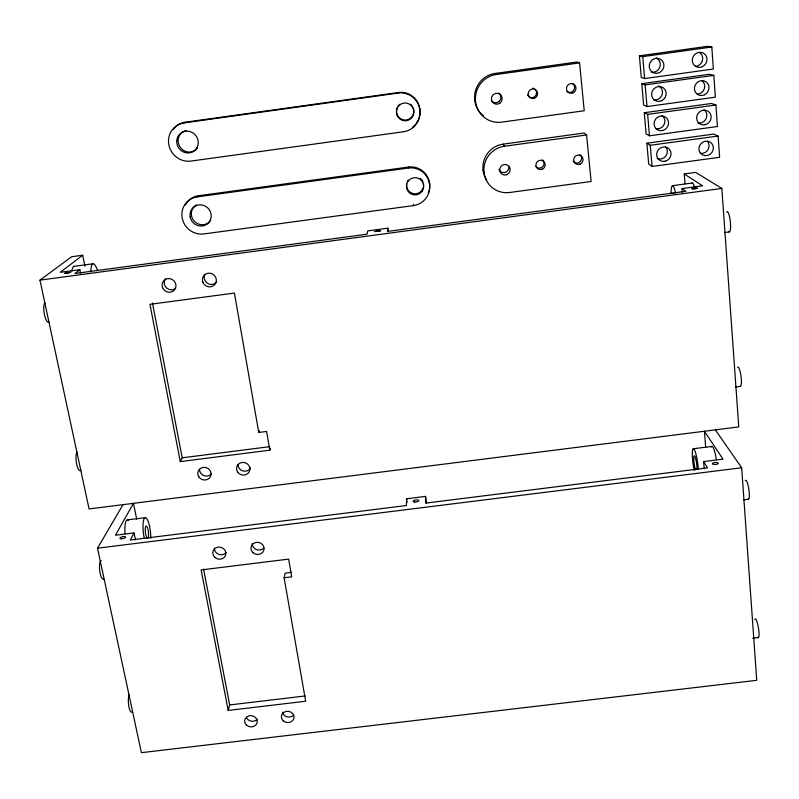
<?xml version="1.0" encoding="UTF-8"?>
<svg xmlns="http://www.w3.org/2000/svg" width="799" height="799" viewBox="0 0 799 799"><rect width="100%" height="100%" fill="white"/><g stroke="black" fill="none" stroke-linecap="round" stroke-linejoin="round"><path stroke-width="1.2" d="M429.552 188.194A18.846 18.757 -89.3 0 0 408.429 167.061L198.552 195.745L197.273 196.874A19.116 18.297 44.4 0 0 182.182 217.907A19.116 18.297 44.4 0 0 203.905 233.937L413.433 205.593L413.463 204.404M426.546 503.52L425.547 496.399L406.561 498.776L406.411 505.517L130.237 540.044L134.042 532.913L115.436 535.24L133.473 503.36L136.709 519.16M413.433 205.593A18.946 18.866 -89.3 0 0 429.612 184.269A18.946 18.866 -89.3 0 0 408.379 168.03L408.429 167.061M80.579 273.328L79.83 269.663L75.026 273.478L367.061 234.187L367.78 230.891L387.845 228.184L387.425 231.44L685.882 191.291L682.036 188.574L682.326 192.16M398.282 93.064L398.401 92.514L185.428 122.177L184.05 122.896A19.595 18.677 53.6 0 0 168.789 144.579A19.595 18.677 53.6 0 0 190.881 161.088L403.495 131.765A19.536 19.146 87.9 0 0 419.875 109.783A19.536 19.146 87.9 0 0 398.282 93.064L184.05 122.896M284.114 577.767L291.715 576.828L288.649 559.12L201.138 569.937L228.214 710.441L305.667 701.242L284.114 577.767L285.183 573.153L291.645 572.354M228.214 710.441L229.683 704.938L203.575 569.058M269.822 450.187L266.586 431.45L258.746 432.459L234.417 293.073L149.952 304.319L180.264 461.602L269.822 450.187L270.432 448.339M258.746 432.459L259.405 430.681M180.264 461.602L182.212 457.827L152.459 302.971M715.345 429.882L741.662 467.765L756.743 680.319L141.403 752.668L97.508 548.204L122.986 504.688M84.924 266.197L82.687 255.251L60.185 272.309L79.83 269.663M685.013 183.88L684.234 173.962L695.759 172.404L721.837 188.434L738.765 426.906L89.079 508.943L39.95 280.139L71.64 256.749L82.687 255.251M483.405 115.805A23.76 23.081 -70 0 1 475.425 90.926A23.76 23.081 -70 0 1 495 73.458L577.168 61.992L579.565 62.911L584.229 110.761L501.612 122.147A24.11 23.421 -69.6 0 1 475.565 101.573A24.11 23.421 -69.6 0 1 496.159 74.537L579.565 62.911M639.42 55.82L707.435 46.332L711.799 47.011L713.367 69.034L644.613 78.562L641.267 77.423L639.42 55.82L642.756 56.639L711.799 47.011M641.797 83.655L709.442 74.297L713.817 75.386L715.365 97.158L646.99 106.567L643.624 105.029L641.797 83.655L645.153 84.884L713.817 75.386M644.284 112.719L711.539 103.48L715.914 104.999L717.442 126.522L649.467 135.8L646.091 133.842L644.284 112.719L647.649 114.377L715.914 104.999M486.771 180.125A23.171 22.682 -55.8 0 1 503.11 144.14L584.129 133.034L586.596 134.981L591.13 181.483L509.672 192.499A23.501 23.001 -55 0 1 484.024 172.504A23.501 23.001 -55 0 1 504.379 146.247L586.596 134.981M197.273 196.874L408.379 168.03M646.89 143.191L713.737 134.082L718.121 136.04L719.629 157.293L652.074 166.452L648.678 164.055L646.89 143.191L650.276 145.288L718.121 136.04M74.007 266.347L92.934 263.8M672.538 185.668L692.264 183.011M682.036 188.574L702.551 185.807L684.234 173.962M39.95 280.139L721.837 188.434M724.443 232.559L729.297 231.91M735.719 387.006L740.433 386.396M182.212 457.827L269.802 446.651M127.47 519.889L145.388 517.642M693.252 448.758L711.869 446.411M704.219 468.813L703.639 461.572L723.015 459.145L704.418 431.26L705.687 447.41M97.508 548.204L741.662 467.765M743.729 499.824L748.333 499.255M752.708 638.251L758.291 637.582M229.683 704.938L305.298 695.949M495 73.458L496.159 74.537M703.639 461.572L707.554 467.864L425.647 503.11L425.547 496.399M503.11 144.14L504.379 146.247M474.726 100.215L475.575 101.683M483.075 170.137L484.034 172.614M134.042 532.913L135.48 539.904M406.561 498.776L407.071 502.331M387.845 228.184L388.344 231.71M642.756 56.639L644.613 78.562M645.153 84.884L646.99 106.567M647.649 114.377L649.467 135.8M650.276 145.288L652.074 166.452M429.552 183.271L429.622 184.339M419.875 109.223L419.884 109.862M398.401 92.514A19.416 19.036 87.9 0 1 416.129 123.565M415.51 124.354A19.416 19.036 87.9 0 1 412.634 127.141M173.253 129.608A19.476 18.567 53.7 0 1 185.428 122.177M197.623 147.805A11.036 10.517 53.7 0 1 180.095 147.086A11.036 10.517 53.7 0 1 185.997 130.627M413.193 107.835A8.849 8.669 89.1 0 1 405.233 120.09A8.849 8.669 89.1 0 1 397.153 107.895M398.282 105.887A8.849 8.669 89.1 0 1 399.87 104.25M410.446 104.2A8.849 8.669 89.1 0 1 412.054 105.828M429.353 189.403A18.846 18.757 -89.3 0 1 428.284 192.939M185.288 204.983A19.006 18.197 44.6 0 1 198.552 195.745M210.497 220.624A10.767 10.307 44.6 0 1 194.097 221.013A10.767 10.307 44.6 0 1 196.544 204.894M420.274 178.397A8.589 8.539 -84.3 0 1 422.981 181.922M423.56 184.09A8.589 8.539 -84.3 0 1 415.11 193.817A8.589 8.539 -84.3 0 1 406.611 184.15M407.18 181.982A8.589 8.539 -84.3 0 1 408.289 180.035M498.926 93.084A5.403 5.243 -70.3 0 1 499.335 101.163A5.403 5.243 -70.3 0 1 491.445 100.664M572.863 83.805A4.874 4.684 -62.3 0 1 573.542 90.577A4.874 4.684 -62.3 0 1 566.891 91.495M534.801 89.118A4.804 4.634 -65.7 0 1 535.52 95.81A4.804 4.634 -65.7 0 1 528.958 96.719M528.119 95.84A4.804 4.634 -65.7 0 1 527.53 94.771M532.583 88.18A4.804 4.634 -65.7 0 1 533.752 88.499M508.893 166.721A5.263 5.154 -55.9 0 1 498.906 169.448M579.904 154.646A4.764 4.594 -52.1 0 1 580.144 161.688A4.764 4.594 -52.1 0 1 573.173 161.258M542.371 159.79A4.684 4.554 -53.5 0 1 542.661 166.751A4.684 4.554 -53.5 0 1 535.769 166.322M699.894 52.824A7.581 7.101 -57.2 0 1 695.25 66.407M656.119 57.997A7.531 7.111 -58.8 0 1 651.405 72.17M701.941 80.709A7.511 7.041 -54.8 0 1 697.317 94.142M658.406 85.823A7.461 7.061 -56.1 0 1 653.712 99.835M704.079 109.813A7.441 6.991 -52.2 0 1 697.996 122.976M662.071 115.575A7.391 7.001 -53.1 0 1 656.119 128.709M707.395 141.313A7.361 6.931 -49.3 0 1 700.274 153.338M665.657 146.996A7.321 6.941 -49.8 0 1 657.247 158.572M691.604 183.5A15.88 2.826 84 0 1 694.661 187.346M71.92 271.191A15.541 4.155 80.7 0 1 74.537 266.347M211.395 473.897A6.692 6.232 19.4 0 1 199.52 469.343M250.606 467.924A6.682 6.262 16.9 0 1 238.012 464.449M216.609 282.077A7.021 6.722 35.8 0 1 204.924 274.427M175.63 288.399A7.031 6.672 36.6 0 1 165.653 278.611M672.888 193.648A8.33 1.368 83.9 0 1 673.727 193.528M671.09 192.899A15.87 2.597 83.9 0 1 675.525 193.118M90.866 271.77A15.551 3.955 80.8 0 1 97.358 270.102M726.651 212.194A10.177 2.047 83.9 0 1 730.336 221.752A10.177 2.047 83.9 0 1 728.608 231.4M737.547 367.19A9.798 1.928 82.6 0 1 741.033 376.239A9.798 1.928 82.6 0 1 740.124 386.346M80.879 470.162A9.578 2.747 82.8 0 1 76.674 464.259A9.578 2.747 82.8 0 1 77.014 452.174M49.109 322.177A9.938 2.906 80.8 0 1 44.474 314.746A9.938 2.906 80.8 0 1 44.994 303.001M711.33 447.09A14.941 2.547 82 0 1 716.363 459.525M125.093 533.592A14.642 3.755 83.7 0 1 128.459 520.359M293.632 715.055A6.302 5.633 7.4 0 1 287.121 716.793A6.302 5.633 7.4 0 1 282.526 712.129M257.158 719.37A6.302 5.613 9.2 0 1 246.402 717.592M226.077 552.638A6.562 6.032 15 0 1 218.706 554.306A6.562 6.032 15 0 1 214.422 548.234M263.9 547.944A6.552 6.062 12.7 0 1 252.264 543.53M147.176 538.196A6.222 1.518 83.7 0 1 145.298 528.558A6.222 1.518 83.7 0 1 147.855 528.898A6.222 1.518 83.7 0 1 147.815 538.286M144.309 538.506A14.652 3.566 83.7 0 1 145.328 517.642A14.652 3.566 83.7 0 1 150.771 538.276M695.46 469.692A7.84 1.228 82.1 0 1 693.742 458.506A7.84 1.228 82.1 0 1 695.45 457.857A7.84 1.228 82.1 0 1 696.988 469.113M694.221 470.351A14.931 2.337 82.1 0 1 693.282 448.738A14.931 2.337 82.1 0 1 698.346 469.243M745.267 480.648A9.598 1.828 81.7 0 1 748.863 489.358A9.598 1.828 81.7 0 1 748.014 499.075M754.805 619.475A9.448 1.698 80.6 0 1 758.471 628.064A9.448 1.698 80.6 0 1 757.692 637.173M132.284 711.619A9.238 2.417 85.7 0 1 128.899 706.765A9.238 2.417 85.7 0 1 129.118 694.86M103.76 578.826A9.388 2.607 84.2 0 1 99.815 571.395A9.388 2.607 84.2 0 1 101.153 560.479M70.612 272.349L64.489 273.418L70.612 272.349M380.554 230.761L374.491 231.57L380.554 230.761M697.417 188.234C689.647 190.841 690.006 187.076 697.417 188.234M176.749 140.644A11.106 10.577 53.6 0 0 192.08 152.12A11.106 10.577 53.6 0 0 193.608 133.353A11.106 10.577 53.6 0 0 176.749 140.644M398.172 106.507A8.899 8.729 89.1 0 0 404.024 120.719A8.899 8.729 89.1 0 0 413.163 108.444A8.899 8.729 89.1 0 0 398.172 106.507M190.162 216.859A10.826 10.367 44.4 0 0 207.44 223.85A10.826 10.367 44.4 0 0 204.214 205.653A10.826 10.367 44.4 0 0 190.162 216.859M421.902 191.53A8.639 8.589 -84.1 0 0 416.169 177.738A8.639 8.589 -84.1 0 0 407.14 189.633A8.639 8.589 -84.1 0 0 421.902 191.53M499.974 103.061A5.473 5.323 -69.9 0 0 498.896 93.693A5.473 5.323 -69.9 0 0 491.475 99.475A5.473 5.323 -69.9 0 0 499.974 103.061M572.933 92.924A4.924 4.724 -62.1 0 0 574.251 84.544A4.924 4.724 -62.1 0 0 566.531 87.8A4.924 4.724 -62.1 0 0 572.933 92.924M534.601 98.177A4.844 4.684 -65.5 0 0 535.849 89.907A4.844 4.684 -65.5 0 0 528.249 93.123A4.844 4.684 -65.5 0 0 534.601 98.177M506.876 174.651A5.343 5.233 -55.2 0 0 508.214 165.543A5.343 5.233 -55.2 0 0 499.735 169.088A5.343 5.233 -55.2 0 0 506.876 174.651M580.024 164.145A4.804 4.634 -51.8 0 0 581.332 155.995A4.804 4.634 -51.8 0 0 573.722 159.161A4.804 4.634 -51.8 0 0 580.024 164.145M542.231 169.228A4.724 4.594 -53.1 0 0 543.47 161.198A4.724 4.594 -53.1 0 0 535.969 164.314A4.724 4.594 -53.1 0 0 542.231 169.228M702.431 66.637A7.69 7.201 -56.9 0 0 704.149 53.603A7.69 7.201 -56.9 0 0 692.353 59.276A7.69 7.201 -56.9 0 0 702.431 66.637M659.415 72.609A7.65 7.221 -58.5 0 0 661.023 59.595A7.65 7.221 -58.5 0 0 649.297 65.258A7.65 7.221 -58.5 0 0 659.415 72.609M704.488 94.791A7.62 7.151 -54.6 0 0 706.196 81.898A7.62 7.151 -54.6 0 0 694.471 87.5A7.62 7.151 -54.6 0 0 704.488 94.791M661.712 100.684A7.571 7.161 -55.8 0 0 663.31 87.82A7.571 7.161 -55.8 0 0 651.664 93.413A7.571 7.161 -55.8 0 0 661.712 100.684M705.167 124.694A7.551 7.091 -51.9 0 0 709.442 112.429A7.551 7.091 -51.9 0 0 697.048 115.446A7.551 7.091 -51.9 0 0 705.167 124.694M662.661 130.507A7.501 7.101 -52.8 0 0 666.815 118.272A7.501 7.101 -52.8 0 0 654.471 121.288A7.501 7.101 -52.8 0 0 662.661 130.507M707.435 155.485A7.471 7.031 -49 0 0 711.679 143.381A7.471 7.031 -49 0 0 699.365 146.357A7.471 7.031 -49 0 0 707.435 155.485M665.177 161.218A7.431 7.041 -49.5 0 0 669.312 149.143A7.431 7.041 -49.5 0 0 657.048 152.12A7.431 7.041 -49.5 0 0 665.177 161.218M198.871 476.993A6.742 6.282 19.3 0 0 210.437 476.703A6.742 6.282 19.3 0 0 203.935 467.355A6.742 6.282 19.3 0 0 198.871 476.993M237.643 472.069A6.742 6.312 16.9 0 0 249.228 471.78A6.742 6.312 16.9 0 0 242.796 462.411A6.742 6.312 16.9 0 0 237.643 472.069M202.906 282.337A7.081 6.772 35.6 0 0 214.881 284.484A7.081 6.772 35.6 0 0 210.347 273.268A7.081 6.772 35.6 0 0 202.906 282.337M162.587 287.73A7.091 6.732 36.4 0 0 174.552 289.867A7.091 6.732 36.4 0 0 169.937 278.681A7.091 6.732 36.4 0 0 162.587 287.73M121.488 538.756A2.936 0.959 -12.5 0 0 125.643 537.008A2.936 0.959 -12.5 0 0 121.208 537.118A2.936 0.959 -12.5 0 0 121.488 538.756M414.611 501.982A2.896 0.999 -8.1 0 0 418.906 500.574A2.896 0.999 -8.1 0 0 414.601 500.234A2.896 0.999 -8.1 0 0 414.611 501.982M713.707 464.399A2.996 0.999 -3.6 0 0 718.321 463.37A2.996 0.999 -3.6 0 0 713.986 462.661A2.996 0.999 -3.6 0 0 713.707 464.399M283.246 720.838A6.352 5.663 7.4 0 0 293.852 718.551A6.352 5.663 7.4 0 0 286.072 711.41A6.352 5.663 7.4 0 0 283.246 720.838M246.521 725.172A6.352 5.643 9.1 0 0 257.088 722.895A6.352 5.643 9.1 0 0 249.258 715.774A6.352 5.643 9.1 0 0 246.521 725.172M214.771 557.342A6.612 6.072 14.9 0 0 225.727 554.876A6.612 6.072 14.9 0 0 217.548 547.195A6.612 6.072 14.9 0 0 214.771 557.342M252.883 552.618A6.612 6.102 12.6 0 0 263.88 550.141A6.612 6.102 12.6 0 0 255.75 542.441A6.612 6.102 12.6 0 0 252.883 552.618"/></g></svg>
